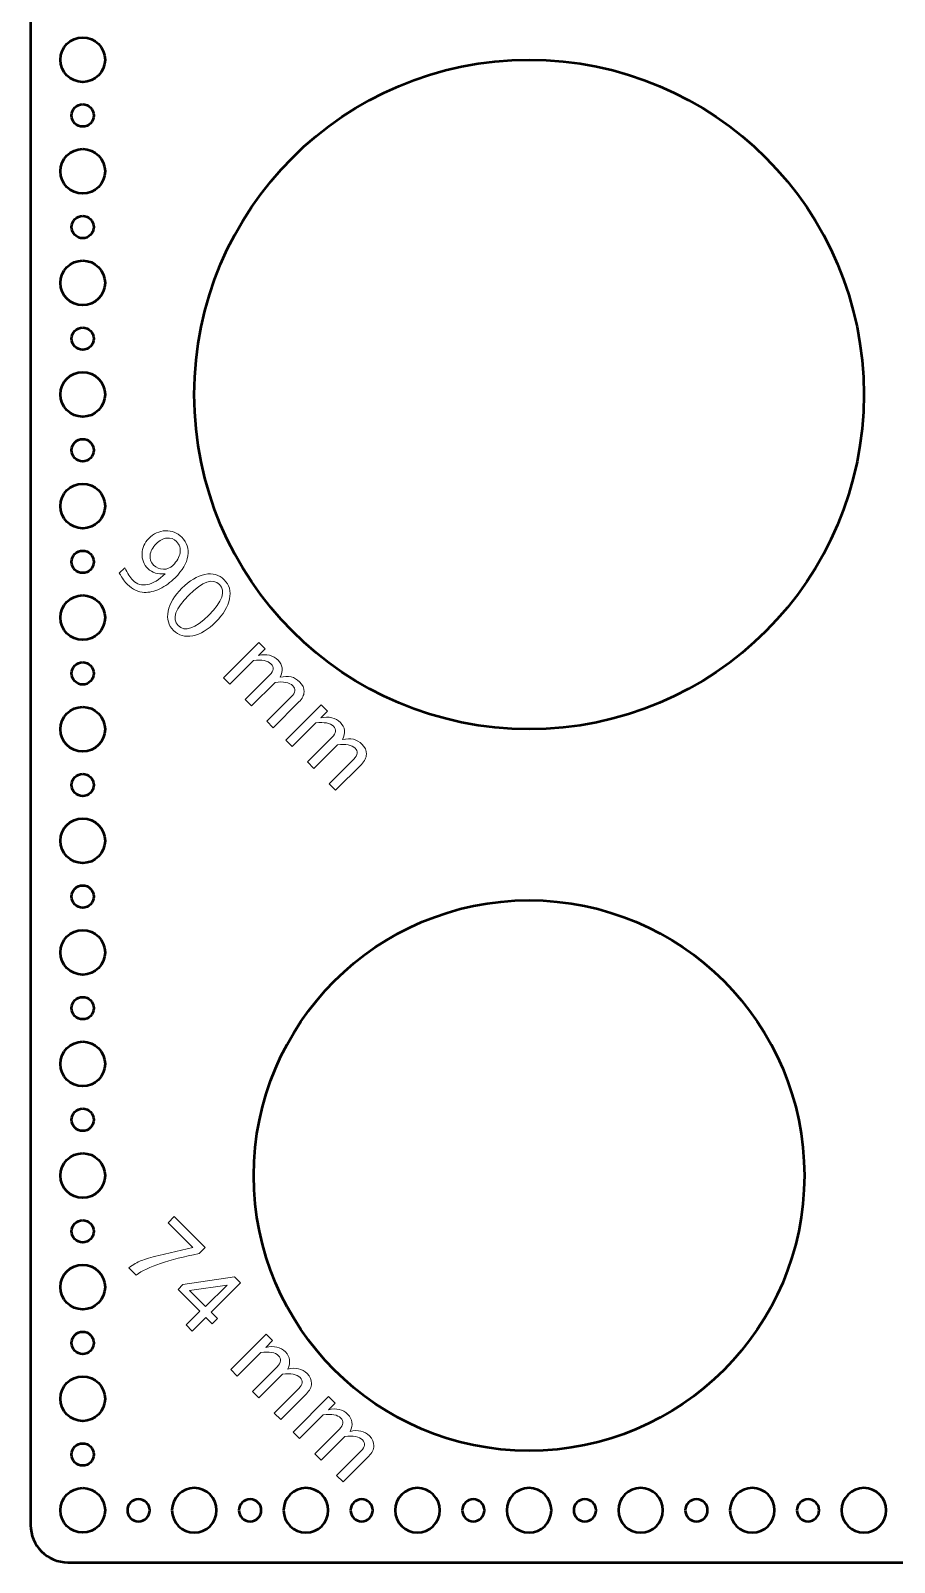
# Model space of a CAD drawing. Header units: centimetres. Extents: x -28.3 to 27.7, y -26.9 to 29.1.
# Drawn here: x -6.7 to 4.91, y -26.95 to -6.36 of the extents above; entities that cross this region are included whole.
import ezdxf

# ---------------------------------------------------------------- set-up
doc = ezdxf.new("R2010")
doc.units = ezdxf.units.CM
doc.header["$MEASUREMENT"] = 0
doc.layers.add('Layer 1', color=7, linetype='Continuous')

msp = doc.modelspace()

# ---------------------------------------------------------------- linework, layer by layer
at = {"layer": 'Layer 1', "lineweight": 53}
for centre, major_axis in [((-5.99999, -6.75001), (0, 0.30001)), ((0, -11.25), (0, 4.5)), ((-6, -7.5), (0, 0.15)), ((-5.99999, -8.25001), (0, 0.30001)), ((-6, -9), (0, 0.15)), ((-5.99999, -9.75001), (0, 0.30001)), ((-6, -10.5), (0, 0.15)), ((-5.99999, -11.25001), (0, 0.30001)), ((-6, -12), (0, 0.15)), ((-5.99999, -12.75001), (0, 0.30001)), ((-6, -13.5), (0, 0.15)), ((-5.99999, -14.25001), (0, 0.30001)), ((-6, -15), (0, 0.15)), ((-5.99999, -15.75001), (0, 0.30001)), ((-6, -16.5), (0, 0.15)), ((-5.99999, -17.25001), (0, 0.30001)), ((-6, -18), (0, 0.15)), ((0, -21.75), (0, 3.7)), ((-5.99999, -18.75001), (0, 0.30001)), ((-6, -19.5), (0, 0.15)), ((-5.99999, -20.25001), (0, 0.30001)), ((-6, -21), (0, 0.15)), ((-5.99999, -21.75001), (0, 0.30001)), ((-6, -22.5), (0, 0.15)), ((-5.99999, -23.25001), (0, 0.30001)), ((-6, -24), (0, 0.15)), ((-5.99999, -24.75001), (0, 0.30001)), ((-6, -25.5), (0, 0.15)), ((-5.99999, -26.25001), (0, 0.30001))]:
    msp.add_ellipse(centre, major_axis=major_axis, ratio=1, dxfattribs=at)
for points, knots in [([(-6.7, -26.45), (-6.7, -26.45), (-6.7, 8.45), (-6.7, 8.45), (-6.7, 8.45), (-6.7, 8.72614), (-6.47614, 8.95), (-6.2, 8.95), (-6.2, 8.95), (-6.2, 8.95), (27.2, 8.95), (27.2, 8.95), (27.2, 8.95), (27.47614, 8.95), (27.7, 8.72614), (27.7, 8.45), (27.7, 8.45), (27.7, 8.45), (27.7, -26.45), (27.7, -26.45), (27.7, -26.45), (27.7, -26.72614), (27.47614, -26.95), (27.2, -26.95), (27.2, -26.95), (27.2, -26.95), (-6.2, -26.95), (-6.2, -26.95), (-6.2, -26.95), (-6.47614, -26.95), (-6.7, -26.72614), (-6.7, -26.45)], [0, 0, 0, 0, 0.11111111, 0.11111111, 0.11111111, 0.11111111, 0.22222222, 0.22222222, 0.22222222, 0.22222222, 0.33333333, 0.33333333, 0.33333333, 0.33333333, 0.44444444, 0.44444444, 0.44444444, 0.44444444, 0.55555556, 0.55555556, 0.55555556, 0.55555556, 0.66666667, 0.66666667, 0.66666667, 0.66666667, 0.77777778, 0.77777778, 0.77777778, 0.77777778, 1, 1, 1, 1]), ([(-5.4, -26.25), (-5.4, -26.16716), (-5.33284, -26.1), (-5.25, -26.1), (-5.25, -26.1), (-5.16716, -26.1), (-5.1, -26.16716), (-5.1, -26.25), (-5.1, -26.25), (-5.1, -26.33284), (-5.16716, -26.4), (-5.25, -26.4), (-5.25, -26.4), (-5.33284, -26.4), (-5.4, -26.33284), (-5.4, -26.25)], [0, 0, 0, 0, 0.2, 0.2, 0.2, 0.2, 0.4, 0.4, 0.4, 0.4, 0.6, 0.6, 0.6, 0.6, 1, 1, 1, 1]), ([(-4.8, -26.25), (-4.8, -26.08431), (-4.66569, -25.95), (-4.5, -25.95), (-4.5, -25.95), (-4.33431, -25.95), (-4.2, -26.08431), (-4.2, -26.25), (-4.2, -26.25), (-4.2, -26.41569), (-4.33431, -26.55), (-4.5, -26.55), (-4.5, -26.55), (-4.66569, -26.55), (-4.8, -26.41569), (-4.8, -26.25)], [0, 0, 0, 0, 0.2, 0.2, 0.2, 0.2, 0.4, 0.4, 0.4, 0.4, 0.6, 0.6, 0.6, 0.6, 1, 1, 1, 1]), ([(-3.9, -26.25), (-3.9, -26.16716), (-3.83284, -26.1), (-3.75, -26.1), (-3.75, -26.1), (-3.66716, -26.1), (-3.6, -26.16716), (-3.6, -26.25), (-3.6, -26.25), (-3.6, -26.33284), (-3.66716, -26.4), (-3.75, -26.4), (-3.75, -26.4), (-3.83284, -26.4), (-3.9, -26.33284), (-3.9, -26.25)], [0, 0, 0, 0, 0.2, 0.2, 0.2, 0.2, 0.4, 0.4, 0.4, 0.4, 0.6, 0.6, 0.6, 0.6, 1, 1, 1, 1]), ([(-3.3, -26.25), (-3.3, -26.08431), (-3.16569, -25.95), (-3, -25.95), (-3, -25.95), (-2.83431, -25.95), (-2.7, -26.08431), (-2.7, -26.25), (-2.7, -26.25), (-2.7, -26.41569), (-2.83431, -26.55), (-3, -26.55), (-3, -26.55), (-3.16569, -26.55), (-3.3, -26.41569), (-3.3, -26.25)], [0, 0, 0, 0, 0.2, 0.2, 0.2, 0.2, 0.4, 0.4, 0.4, 0.4, 0.6, 0.6, 0.6, 0.6, 1, 1, 1, 1]), ([(-2.4, -26.25), (-2.4, -26.16716), (-2.33284, -26.1), (-2.25, -26.1), (-2.25, -26.1), (-2.16716, -26.1), (-2.1, -26.16716), (-2.1, -26.25), (-2.1, -26.25), (-2.1, -26.33284), (-2.16716, -26.4), (-2.25, -26.4), (-2.25, -26.4), (-2.33284, -26.4), (-2.4, -26.33284), (-2.4, -26.25)], [0, 0, 0, 0, 0.2, 0.2, 0.2, 0.2, 0.4, 0.4, 0.4, 0.4, 0.6, 0.6, 0.6, 0.6, 1, 1, 1, 1]), ([(-1.8, -26.25), (-1.8, -26.08431), (-1.66569, -25.95), (-1.5, -25.95), (-1.5, -25.95), (-1.33431, -25.95), (-1.2, -26.08431), (-1.2, -26.25), (-1.2, -26.25), (-1.2, -26.41569), (-1.33431, -26.55), (-1.5, -26.55), (-1.5, -26.55), (-1.66569, -26.55), (-1.8, -26.41569), (-1.8, -26.25)], [0, 0, 0, 0, 0.2, 0.2, 0.2, 0.2, 0.4, 0.4, 0.4, 0.4, 0.6, 0.6, 0.6, 0.6, 1, 1, 1, 1]), ([(-0.9, -26.25), (-0.9, -26.16716), (-0.83284, -26.1), (-0.75, -26.1), (-0.75, -26.1), (-0.66716, -26.1), (-0.6, -26.16716), (-0.6, -26.25), (-0.6, -26.25), (-0.6, -26.33284), (-0.66716, -26.4), (-0.75, -26.4), (-0.75, -26.4), (-0.83284, -26.4), (-0.9, -26.33284), (-0.9, -26.25)], [0, 0, 0, 0, 0.2, 0.2, 0.2, 0.2, 0.4, 0.4, 0.4, 0.4, 0.6, 0.6, 0.6, 0.6, 1, 1, 1, 1]), ([(-0.3, -26.25), (-0.3, -26.08431), (-0.16569, -25.95), (0, -25.95), (0, -25.95), (0.16569, -25.95), (0.3, -26.08431), (0.3, -26.25), (0.3, -26.25), (0.3, -26.41569), (0.16569, -26.55), (0, -26.55), (0, -26.55), (-0.16569, -26.55), (-0.3, -26.41569), (-0.3, -26.25)], [0, 0, 0, 0, 0.2, 0.2, 0.2, 0.2, 0.4, 0.4, 0.4, 0.4, 0.6, 0.6, 0.6, 0.6, 1, 1, 1, 1]), ([(0.6, -26.25), (0.6, -26.16716), (0.66716, -26.1), (0.75, -26.1), (0.75, -26.1), (0.83284, -26.1), (0.9, -26.16716), (0.9, -26.25), (0.9, -26.25), (0.9, -26.33284), (0.83284, -26.4), (0.75, -26.4), (0.75, -26.4), (0.66716, -26.4), (0.6, -26.33284), (0.6, -26.25)], [0, 0, 0, 0, 0.2, 0.2, 0.2, 0.2, 0.4, 0.4, 0.4, 0.4, 0.6, 0.6, 0.6, 0.6, 1, 1, 1, 1]), ([(1.2, -26.25), (1.2, -26.08431), (1.33431, -25.95), (1.5, -25.95), (1.5, -25.95), (1.66569, -25.95), (1.8, -26.08431), (1.8, -26.25), (1.8, -26.25), (1.8, -26.41569), (1.66569, -26.55), (1.5, -26.55), (1.5, -26.55), (1.33431, -26.55), (1.2, -26.41569), (1.2, -26.25)], [0, 0, 0, 0, 0.2, 0.2, 0.2, 0.2, 0.4, 0.4, 0.4, 0.4, 0.6, 0.6, 0.6, 0.6, 1, 1, 1, 1]), ([(2.1, -26.25), (2.1, -26.16716), (2.16716, -26.1), (2.25, -26.1), (2.25, -26.1), (2.33284, -26.1), (2.4, -26.16716), (2.4, -26.25), (2.4, -26.25), (2.4, -26.33284), (2.33284, -26.4), (2.25, -26.4), (2.25, -26.4), (2.16716, -26.4), (2.1, -26.33284), (2.1, -26.25)], [0, 0, 0, 0, 0.2, 0.2, 0.2, 0.2, 0.4, 0.4, 0.4, 0.4, 0.6, 0.6, 0.6, 0.6, 1, 1, 1, 1]), ([(2.7, -26.25), (2.7, -26.08431), (2.83431, -25.95), (3, -25.95), (3, -25.95), (3.16569, -25.95), (3.3, -26.08431), (3.3, -26.25), (3.3, -26.25), (3.3, -26.41569), (3.16569, -26.55), (3, -26.55), (3, -26.55), (2.83431, -26.55), (2.7, -26.41569), (2.7, -26.25)], [0, 0, 0, 0, 0.2, 0.2, 0.2, 0.2, 0.4, 0.4, 0.4, 0.4, 0.6, 0.6, 0.6, 0.6, 1, 1, 1, 1]), ([(3.6, -26.25), (3.6, -26.16716), (3.66716, -26.1), (3.75, -26.1), (3.75, -26.1), (3.83284, -26.1), (3.9, -26.16716), (3.9, -26.25), (3.9, -26.25), (3.9, -26.33284), (3.83284, -26.4), (3.75, -26.4), (3.75, -26.4), (3.66716, -26.4), (3.6, -26.33284), (3.6, -26.25)], [0, 0, 0, 0, 0.2, 0.2, 0.2, 0.2, 0.4, 0.4, 0.4, 0.4, 0.6, 0.6, 0.6, 0.6, 1, 1, 1, 1]), ([(4.2, -26.25), (4.2, -26.08431), (4.33431, -25.95), (4.5, -25.95), (4.5, -25.95), (4.66569, -25.95), (4.8, -26.08431), (4.8, -26.25), (4.8, -26.25), (4.8, -26.41569), (4.66569, -26.55), (4.5, -26.55), (4.5, -26.55), (4.33431, -26.55), (4.2, -26.41569), (4.2, -26.25)], [0, 0, 0, 0, 0.2, 0.2, 0.2, 0.2, 0.4, 0.4, 0.4, 0.4, 0.6, 0.6, 0.6, 0.6, 1, 1, 1, 1])]:
    msp.add_open_spline(points, degree=3, knots=knots, dxfattribs=at)
at = {"layer": 'Layer 1', "color": 5, "lineweight": 9}
for points, knots in [([(-5.50909, -13.65248), (-5.50909, -13.65248), (-5.43543, -13.57882), (-5.43543, -13.57882), (-5.43543, -13.57882), (-5.39987, -13.65333), (-5.36262, -13.71005), (-5.3241, -13.74857), (-5.3241, -13.74857), (-5.27012, -13.80256), (-5.20514, -13.82181), (-5.12894, -13.80615), (-5.12894, -13.80615), (-5.05274, -13.7907), (-4.97378, -13.74201), (-4.89209, -13.66031), (-4.89209, -13.66031), (-4.99008, -13.67026), (-5.06714, -13.6474), (-5.12322, -13.59131), (-5.12322, -13.59131), (-5.17805, -13.53649), (-5.20451, -13.46981), (-5.20239, -13.39149), (-5.20239, -13.39149), (-5.20027, -13.31318), (-5.17021, -13.24502), (-5.11243, -13.18724), (-5.11243, -13.18724), (-5.04597, -13.12078), (-4.97083, -13.08606), (-4.88658, -13.08268), (-4.88658, -13.08268), (-4.80255, -13.0795), (-4.72974, -13.10849), (-4.66836, -13.16988), (-4.66836, -13.16988), (-4.59808, -13.24015), (-4.57078, -13.32397), (-4.58686, -13.42134), (-4.58686, -13.42134), (-4.60295, -13.5185), (-4.6601, -13.61629), (-4.75831, -13.7145), (-4.75831, -13.7145), (-4.82096, -13.77716), (-4.88954, -13.82626), (-4.96426, -13.86182), (-4.96426, -13.86182), (-5.03898, -13.89738), (-5.1082, -13.9141), (-5.17191, -13.91198), (-5.17191, -13.91198), (-5.25362, -13.90902), (-5.32896, -13.87325), (-5.39776, -13.80446), (-5.39776, -13.80446), (-5.43162, -13.77059), (-5.46867, -13.72), (-5.50909, -13.65248)], [0, 0, 0, 0, 0.0625, 0.0625, 0.0625, 0.0625, 0.125, 0.125, 0.125, 0.125, 0.1875, 0.1875, 0.1875, 0.1875, 0.25, 0.25, 0.25, 0.25, 0.3125, 0.3125, 0.3125, 0.3125, 0.375, 0.375, 0.375, 0.375, 0.4375, 0.4375, 0.4375, 0.4375, 0.5, 0.5, 0.5, 0.5, 0.5625, 0.5625, 0.5625, 0.5625, 0.625, 0.625, 0.625, 0.625, 0.6875, 0.6875, 0.6875, 0.6875, 0.75, 0.75, 0.75, 0.75, 0.8125, 0.8125, 0.8125, 0.8125, 0.875, 0.875, 0.875, 0.875, 1, 1, 1, 1]), ([(-5.01125, -13.25878), (-5.06078, -13.30831), (-5.08851, -13.35847), (-5.09465, -13.40948), (-5.09465, -13.40948), (-5.101, -13.46049), (-5.08513, -13.50495), (-5.04703, -13.54305), (-5.04703, -13.54305), (-5.01019, -13.57988), (-4.96659, -13.59851), (-4.91601, -13.59957), (-4.91601, -13.59957), (-4.86563, -13.60041), (-4.82266, -13.58327), (-4.78774, -13.54834), (-4.78774, -13.54834), (-4.73249, -13.4931), (-4.70032, -13.43616), (-4.69142, -13.37753), (-4.69142, -13.37753), (-4.68254, -13.31889), (-4.69841, -13.26937), (-4.73884, -13.22894), (-4.73884, -13.22894), (-4.77673, -13.19105), (-4.8197, -13.17496), (-4.86816, -13.18025), (-4.86816, -13.18025), (-4.91664, -13.18555), (-4.96426, -13.21179), (-5.01125, -13.25878)], [0, 0, 0, 0, 0.11111111, 0.11111111, 0.11111111, 0.11111111, 0.22222222, 0.22222222, 0.22222222, 0.22222222, 0.33333333, 0.33333333, 0.33333333, 0.33333333, 0.44444444, 0.44444444, 0.44444444, 0.44444444, 0.55555556, 0.55555556, 0.55555556, 0.55555556, 0.66666667, 0.66666667, 0.66666667, 0.66666667, 0.77777778, 0.77777778, 0.77777778, 0.77777778, 1, 1, 1, 1]), ([(-4.77996, -14.42225), (-4.84812, -14.3541), (-4.87183, -14.26795), (-4.85108, -14.16381), (-4.85108, -14.16381), (-4.83034, -14.05966), (-4.76875, -13.95637), (-4.6663, -13.85392), (-4.6663, -13.85392), (-4.56386, -13.75148), (-4.46055, -13.68988), (-4.35642, -13.66914), (-4.35642, -13.66914), (-4.25228, -13.6484), (-4.16613, -13.67211), (-4.09797, -13.74026), (-4.09797, -13.74026), (-4.02961, -13.80863), (-4.00569, -13.89477), (-4.02643, -13.9987), (-4.02643, -13.9987), (-4.04717, -14.10263), (-4.10898, -14.20593), (-4.21164, -14.30859), (-4.21164, -14.30859), (-4.31408, -14.41103), (-4.41717, -14.47262), (-4.52131, -14.49358), (-4.52131, -14.49358), (-4.62524, -14.51454), (-4.7116, -14.49062), (-4.77996, -14.42225)], [0, 0, 0, 0, 0.11111111, 0.11111111, 0.11111111, 0.11111111, 0.22222222, 0.22222222, 0.22222222, 0.22222222, 0.33333333, 0.33333333, 0.33333333, 0.33333333, 0.44444444, 0.44444444, 0.44444444, 0.44444444, 0.55555556, 0.55555556, 0.55555556, 0.55555556, 0.66666667, 0.66666667, 0.66666667, 0.66666667, 0.77777778, 0.77777778, 0.77777778, 0.77777778, 1, 1, 1, 1]), ([(-4.7154, -14.35727), (-4.62544, -14.44723), (-4.4885, -14.40003), (-4.30435, -14.21588), (-4.30435, -14.21588), (-4.1202, -14.03173), (-4.073, -13.89478), (-4.16295, -13.80482), (-4.16295, -13.80482), (-4.2525, -13.71528), (-4.38944, -13.76248), (-4.57359, -13.94663), (-4.57359, -13.94663), (-4.75774, -14.13078), (-4.80494, -14.26773), (-4.7154, -14.35727)], [0, 0, 0, 0, 0.2, 0.2, 0.2, 0.2, 0.4, 0.4, 0.4, 0.4, 0.6, 0.6, 0.6, 0.6, 1, 1, 1, 1]), ([(-4.10965, -15.05955), (-4.10965, -15.05955), (-3.63339, -14.5833), (-3.63339, -14.5833), (-3.63339, -14.5833), (-3.63339, -14.5833), (-3.54704, -14.66966), (-3.54704, -14.66966), (-3.54704, -14.66966), (-3.54704, -14.66966), (-3.63678, -14.7594), (-3.63678, -14.7594), (-3.63678, -14.7594), (-3.5282, -14.73485), (-3.44078, -14.75559), (-3.37473, -14.82164), (-3.37473, -14.82164), (-3.31124, -14.88513), (-3.30108, -14.96176), (-3.34468, -15.0515), (-3.34468, -15.0515), (-3.23715, -15.0259), (-3.15058, -15.04579), (-3.08517, -15.1112), (-3.08517, -15.1112), (-3.04326, -15.15311), (-3.02315, -15.19798), (-3.02464, -15.24582), (-3.02464, -15.24582), (-3.02591, -15.29365), (-3.04877, -15.3398), (-3.09322, -15.38425), (-3.09322, -15.38425), (-3.09322, -15.38425), (-3.43908, -15.73011), (-3.43908, -15.73011), (-3.43908, -15.73011), (-3.43908, -15.73011), (-3.52544, -15.64375), (-3.52544, -15.64375), (-3.52544, -15.64375), (-3.52544, -15.64375), (-3.19397, -15.31228), (-3.19397, -15.31228), (-3.19397, -15.31228), (-3.13978, -15.2581), (-3.13428, -15.20941), (-3.17725, -15.16644), (-3.17725, -15.16644), (-3.22212, -15.12157), (-3.30086, -15.10611), (-3.41327, -15.12008), (-3.41327, -15.12008), (-3.41327, -15.12008), (-3.73119, -15.43801), (-3.73119, -15.43801), (-3.73119, -15.43801), (-3.73119, -15.43801), (-3.81755, -15.35165), (-3.81755, -15.35165), (-3.81755, -15.35165), (-3.81755, -15.35165), (-3.48544, -15.01954), (-3.48544, -15.01954), (-3.48544, -15.01954), (-3.43083, -14.96493), (-3.42554, -14.91562), (-3.46935, -14.87181), (-3.46935, -14.87181), (-3.51296, -14.8282), (-3.59127, -14.81338), (-3.70473, -14.82735), (-3.70473, -14.82735), (-3.70473, -14.82735), (-4.02329, -15.14591), (-4.02329, -15.14591), (-4.02329, -15.14591), (-4.02329, -15.14591), (-4.10965, -15.05955), (-4.10965, -15.05955)], [0, 0, 0, 0, 0.04761905, 0.04761905, 0.04761905, 0.04761905, 0.0952381, 0.0952381, 0.0952381, 0.0952381, 0.14285714, 0.14285714, 0.14285714, 0.14285714, 0.19047619, 0.19047619, 0.19047619, 0.19047619, 0.23809524, 0.23809524, 0.23809524, 0.23809524, 0.28571429, 0.28571429, 0.28571429, 0.28571429, 0.33333333, 0.33333333, 0.33333333, 0.33333333, 0.38095238, 0.38095238, 0.38095238, 0.38095238, 0.42857143, 0.42857143, 0.42857143, 0.42857143, 0.47619048, 0.47619048, 0.47619048, 0.47619048, 0.52380952, 0.52380952, 0.52380952, 0.52380952, 0.57142857, 0.57142857, 0.57142857, 0.57142857, 0.61904762, 0.61904762, 0.61904762, 0.61904762, 0.66666667, 0.66666667, 0.66666667, 0.66666667, 0.71428571, 0.71428571, 0.71428571, 0.71428571, 0.76190476, 0.76190476, 0.76190476, 0.76190476, 0.80952381, 0.80952381, 0.80952381, 0.80952381, 0.85714286, 0.85714286, 0.85714286, 0.85714286, 0.9047619, 0.9047619, 0.9047619, 0.9047619, 1, 1, 1, 1]), ([(-3.27119, -15.89801), (-3.27119, -15.89801), (-2.79493, -15.42176), (-2.79493, -15.42176), (-2.79493, -15.42176), (-2.79493, -15.42176), (-2.70858, -15.50812), (-2.70858, -15.50812), (-2.70858, -15.50812), (-2.70858, -15.50812), (-2.79832, -15.59786), (-2.79832, -15.59786), (-2.79832, -15.59786), (-2.68974, -15.57331), (-2.60232, -15.59405), (-2.53627, -15.6601), (-2.53627, -15.6601), (-2.47278, -15.72359), (-2.46262, -15.80022), (-2.50622, -15.88996), (-2.50622, -15.88996), (-2.39869, -15.86436), (-2.31212, -15.88425), (-2.24671, -15.94966), (-2.24671, -15.94966), (-2.2048, -15.99157), (-2.18469, -16.03644), (-2.18618, -16.08428), (-2.18618, -16.08428), (-2.18745, -16.13211), (-2.21031, -16.17826), (-2.25476, -16.22271), (-2.25476, -16.22271), (-2.25476, -16.22271), (-2.60062, -16.56857), (-2.60062, -16.56857), (-2.60062, -16.56857), (-2.60062, -16.56857), (-2.68698, -16.48221), (-2.68698, -16.48221), (-2.68698, -16.48221), (-2.68698, -16.48221), (-2.35551, -16.15074), (-2.35551, -16.15074), (-2.35551, -16.15074), (-2.30132, -16.09656), (-2.29582, -16.04787), (-2.33879, -16.0049), (-2.33879, -16.0049), (-2.38366, -15.96003), (-2.4624, -15.94457), (-2.57481, -15.95854), (-2.57481, -15.95854), (-2.57481, -15.95854), (-2.89273, -16.27647), (-2.89273, -16.27647), (-2.89273, -16.27647), (-2.89273, -16.27647), (-2.97909, -16.19011), (-2.97909, -16.19011), (-2.97909, -16.19011), (-2.97909, -16.19011), (-2.64698, -15.858), (-2.64698, -15.858), (-2.64698, -15.858), (-2.59237, -15.80339), (-2.58708, -15.75408), (-2.63089, -15.71027), (-2.63089, -15.71027), (-2.6745, -15.66666), (-2.75281, -15.65184), (-2.86627, -15.66581), (-2.86627, -15.66581), (-2.86627, -15.66581), (-3.18483, -15.98437), (-3.18483, -15.98437), (-3.18483, -15.98437), (-3.18483, -15.98437), (-3.27119, -15.89801), (-3.27119, -15.89801)], [0, 0, 0, 0, 0.04761905, 0.04761905, 0.04761905, 0.04761905, 0.0952381, 0.0952381, 0.0952381, 0.0952381, 0.14285714, 0.14285714, 0.14285714, 0.14285714, 0.19047619, 0.19047619, 0.19047619, 0.19047619, 0.23809524, 0.23809524, 0.23809524, 0.23809524, 0.28571429, 0.28571429, 0.28571429, 0.28571429, 0.33333333, 0.33333333, 0.33333333, 0.33333333, 0.38095238, 0.38095238, 0.38095238, 0.38095238, 0.42857143, 0.42857143, 0.42857143, 0.42857143, 0.47619048, 0.47619048, 0.47619048, 0.47619048, 0.52380952, 0.52380952, 0.52380952, 0.52380952, 0.57142857, 0.57142857, 0.57142857, 0.57142857, 0.61904762, 0.61904762, 0.61904762, 0.61904762, 0.66666667, 0.66666667, 0.66666667, 0.66666667, 0.71428571, 0.71428571, 0.71428571, 0.71428571, 0.76190476, 0.76190476, 0.76190476, 0.76190476, 0.80952381, 0.80952381, 0.80952381, 0.80952381, 0.85714286, 0.85714286, 0.85714286, 0.85714286, 0.9047619, 0.9047619, 0.9047619, 0.9047619, 1, 1, 1, 1]), ([(-5.37988, -22.98931), (-5.32083, -22.94719), (-5.26516, -22.91543), (-5.21288, -22.89428), (-5.21288, -22.89428), (-5.16038, -22.87289), (-5.08249, -22.84982), (-4.97856, -22.82506), (-4.97856, -22.82506), (-4.97856, -22.82506), (-4.51756, -22.71626), (-4.51756, -22.71626), (-4.51756, -22.71626), (-4.51756, -22.71626), (-4.85029, -22.38353), (-4.85029, -22.38353), (-4.85029, -22.38353), (-4.85029, -22.38353), (-4.76901, -22.30224), (-4.76901, -22.30224), (-4.76901, -22.30224), (-4.76901, -22.30224), (-4.35246, -22.7188), (-4.35246, -22.7188), (-4.35246, -22.7188), (-4.35246, -22.7188), (-4.43374, -22.80008), (-4.43374, -22.80008), (-4.43374, -22.80008), (-4.84521, -22.87882), (-5.12757, -22.97492), (-5.28082, -23.08837), (-5.28082, -23.08837), (-5.28082, -23.08837), (-5.37988, -22.98931), (-5.37988, -22.98931)], [0, 0, 0, 0, 0.1, 0.1, 0.1, 0.1, 0.2, 0.2, 0.2, 0.2, 0.3, 0.3, 0.3, 0.3, 0.4, 0.4, 0.4, 0.4, 0.5, 0.5, 0.5, 0.5, 0.6, 0.6, 0.6, 0.6, 0.7, 0.7, 0.7, 0.7, 0.8, 0.8, 0.8, 0.8, 1, 1, 1, 1]), ([(-4.61011, -23.75908), (-4.61011, -23.75908), (-4.42596, -23.57493), (-4.42596, -23.57493), (-4.42596, -23.57493), (-4.42596, -23.57493), (-4.71806, -23.28283), (-4.71806, -23.28283), (-4.71806, -23.28283), (-4.71806, -23.28283), (-4.65202, -23.21679), (-4.65202, -23.21679), (-4.65202, -23.21679), (-4.65202, -23.21679), (-3.96115, -23.11011), (-3.96115, -23.11011), (-3.96115, -23.11011), (-3.96115, -23.11011), (-3.87986, -23.19139), (-3.87986, -23.19139), (-3.87986, -23.19139), (-3.87986, -23.19139), (-4.27356, -23.58509), (-4.27356, -23.58509), (-4.27356, -23.58509), (-4.27356, -23.58509), (-4.1872, -23.67145), (-4.1872, -23.67145), (-4.1872, -23.67145), (-4.1872, -23.67145), (-4.25832, -23.74257), (-4.25832, -23.74257), (-4.25832, -23.74257), (-4.25832, -23.74257), (-4.34468, -23.65621), (-4.34468, -23.65621), (-4.34468, -23.65621), (-4.34468, -23.65621), (-4.52883, -23.84036), (-4.52883, -23.84036), (-4.52883, -23.84036), (-4.52883, -23.84036), (-4.61011, -23.75908), (-4.61011, -23.75908)], [0, 0, 0, 0, 0.08333333, 0.08333333, 0.08333333, 0.08333333, 0.16666667, 0.16666667, 0.16666667, 0.16666667, 0.25, 0.25, 0.25, 0.25, 0.33333333, 0.33333333, 0.33333333, 0.33333333, 0.41666667, 0.41666667, 0.41666667, 0.41666667, 0.5, 0.5, 0.5, 0.5, 0.58333333, 0.58333333, 0.58333333, 0.58333333, 0.66666667, 0.66666667, 0.66666667, 0.66666667, 0.75, 0.75, 0.75, 0.75, 0.83333333, 0.83333333, 0.83333333, 0.83333333, 1, 1, 1, 1]), ([(-4.56291, -23.29574), (-4.56291, -23.29574), (-4.34849, -23.51016), (-4.34849, -23.51016), (-4.34849, -23.51016), (-4.34849, -23.51016), (-4.05999, -23.22166), (-4.05999, -23.22166), (-4.05999, -23.22166), (-4.05999, -23.22166), (-4.56291, -23.29574), (-4.56291, -23.29574)], [0, 0, 0, 0, 0.25, 0.25, 0.25, 0.25, 0.5, 0.5, 0.5, 0.5, 1, 1, 1, 1]), ([(-4.00965, -24.35955), (-4.00965, -24.35955), (-3.53339, -23.8833), (-3.53339, -23.8833), (-3.53339, -23.8833), (-3.53339, -23.8833), (-3.44704, -23.96966), (-3.44704, -23.96966), (-3.44704, -23.96966), (-3.44704, -23.96966), (-3.53678, -24.0594), (-3.53678, -24.0594), (-3.53678, -24.0594), (-3.4282, -24.03485), (-3.34078, -24.05559), (-3.27473, -24.12164), (-3.27473, -24.12164), (-3.21124, -24.18513), (-3.20108, -24.26176), (-3.24468, -24.3515), (-3.24468, -24.3515), (-3.13715, -24.3259), (-3.05058, -24.34579), (-2.98517, -24.4112), (-2.98517, -24.4112), (-2.94326, -24.45311), (-2.92315, -24.49798), (-2.92464, -24.54582), (-2.92464, -24.54582), (-2.92591, -24.59365), (-2.94877, -24.6398), (-2.99322, -24.68425), (-2.99322, -24.68425), (-2.99322, -24.68425), (-3.33908, -25.03011), (-3.33908, -25.03011), (-3.33908, -25.03011), (-3.33908, -25.03011), (-3.42544, -24.94375), (-3.42544, -24.94375), (-3.42544, -24.94375), (-3.42544, -24.94375), (-3.09397, -24.61228), (-3.09397, -24.61228), (-3.09397, -24.61228), (-3.03978, -24.5581), (-3.03428, -24.50941), (-3.07725, -24.46644), (-3.07725, -24.46644), (-3.12212, -24.42157), (-3.20086, -24.40611), (-3.31327, -24.42008), (-3.31327, -24.42008), (-3.31327, -24.42008), (-3.63119, -24.73801), (-3.63119, -24.73801), (-3.63119, -24.73801), (-3.63119, -24.73801), (-3.71755, -24.65165), (-3.71755, -24.65165), (-3.71755, -24.65165), (-3.71755, -24.65165), (-3.38544, -24.31954), (-3.38544, -24.31954), (-3.38544, -24.31954), (-3.33083, -24.26493), (-3.32554, -24.21562), (-3.36935, -24.17181), (-3.36935, -24.17181), (-3.41296, -24.1282), (-3.49127, -24.11338), (-3.60473, -24.12735), (-3.60473, -24.12735), (-3.60473, -24.12735), (-3.92329, -24.44591), (-3.92329, -24.44591), (-3.92329, -24.44591), (-3.92329, -24.44591), (-4.00965, -24.35955), (-4.00965, -24.35955)], [0, 0, 0, 0, 0.04761905, 0.04761905, 0.04761905, 0.04761905, 0.0952381, 0.0952381, 0.0952381, 0.0952381, 0.14285714, 0.14285714, 0.14285714, 0.14285714, 0.19047619, 0.19047619, 0.19047619, 0.19047619, 0.23809524, 0.23809524, 0.23809524, 0.23809524, 0.28571429, 0.28571429, 0.28571429, 0.28571429, 0.33333333, 0.33333333, 0.33333333, 0.33333333, 0.38095238, 0.38095238, 0.38095238, 0.38095238, 0.42857143, 0.42857143, 0.42857143, 0.42857143, 0.47619048, 0.47619048, 0.47619048, 0.47619048, 0.52380952, 0.52380952, 0.52380952, 0.52380952, 0.57142857, 0.57142857, 0.57142857, 0.57142857, 0.61904762, 0.61904762, 0.61904762, 0.61904762, 0.66666667, 0.66666667, 0.66666667, 0.66666667, 0.71428571, 0.71428571, 0.71428571, 0.71428571, 0.76190476, 0.76190476, 0.76190476, 0.76190476, 0.80952381, 0.80952381, 0.80952381, 0.80952381, 0.85714286, 0.85714286, 0.85714286, 0.85714286, 0.9047619, 0.9047619, 0.9047619, 0.9047619, 1, 1, 1, 1]), ([(-3.17119, -25.19801), (-3.17119, -25.19801), (-2.69493, -24.72176), (-2.69493, -24.72176), (-2.69493, -24.72176), (-2.69493, -24.72176), (-2.60858, -24.80812), (-2.60858, -24.80812), (-2.60858, -24.80812), (-2.60858, -24.80812), (-2.69832, -24.89786), (-2.69832, -24.89786), (-2.69832, -24.89786), (-2.58974, -24.87331), (-2.50232, -24.89405), (-2.43627, -24.9601), (-2.43627, -24.9601), (-2.37278, -25.02359), (-2.36262, -25.10022), (-2.40622, -25.18996), (-2.40622, -25.18996), (-2.29869, -25.16436), (-2.21212, -25.18425), (-2.14671, -25.24966), (-2.14671, -25.24966), (-2.1048, -25.29157), (-2.08469, -25.33644), (-2.08618, -25.38428), (-2.08618, -25.38428), (-2.08745, -25.43211), (-2.11031, -25.47826), (-2.15476, -25.52271), (-2.15476, -25.52271), (-2.15476, -25.52271), (-2.50062, -25.86857), (-2.50062, -25.86857), (-2.50062, -25.86857), (-2.50062, -25.86857), (-2.58698, -25.78221), (-2.58698, -25.78221), (-2.58698, -25.78221), (-2.58698, -25.78221), (-2.25551, -25.45074), (-2.25551, -25.45074), (-2.25551, -25.45074), (-2.20132, -25.39656), (-2.19582, -25.34787), (-2.23879, -25.3049), (-2.23879, -25.3049), (-2.28366, -25.26003), (-2.3624, -25.24457), (-2.47481, -25.25854), (-2.47481, -25.25854), (-2.47481, -25.25854), (-2.79273, -25.57647), (-2.79273, -25.57647), (-2.79273, -25.57647), (-2.79273, -25.57647), (-2.87909, -25.49011), (-2.87909, -25.49011), (-2.87909, -25.49011), (-2.87909, -25.49011), (-2.54698, -25.158), (-2.54698, -25.158), (-2.54698, -25.158), (-2.49237, -25.10339), (-2.48708, -25.05408), (-2.53089, -25.01027), (-2.53089, -25.01027), (-2.5745, -24.96666), (-2.65281, -24.95184), (-2.76627, -24.96581), (-2.76627, -24.96581), (-2.76627, -24.96581), (-3.08483, -25.28437), (-3.08483, -25.28437), (-3.08483, -25.28437), (-3.08483, -25.28437), (-3.17119, -25.19801), (-3.17119, -25.19801)], [0, 0, 0, 0, 0.04761905, 0.04761905, 0.04761905, 0.04761905, 0.0952381, 0.0952381, 0.0952381, 0.0952381, 0.14285714, 0.14285714, 0.14285714, 0.14285714, 0.19047619, 0.19047619, 0.19047619, 0.19047619, 0.23809524, 0.23809524, 0.23809524, 0.23809524, 0.28571429, 0.28571429, 0.28571429, 0.28571429, 0.33333333, 0.33333333, 0.33333333, 0.33333333, 0.38095238, 0.38095238, 0.38095238, 0.38095238, 0.42857143, 0.42857143, 0.42857143, 0.42857143, 0.47619048, 0.47619048, 0.47619048, 0.47619048, 0.52380952, 0.52380952, 0.52380952, 0.52380952, 0.57142857, 0.57142857, 0.57142857, 0.57142857, 0.61904762, 0.61904762, 0.61904762, 0.61904762, 0.66666667, 0.66666667, 0.66666667, 0.66666667, 0.71428571, 0.71428571, 0.71428571, 0.71428571, 0.76190476, 0.76190476, 0.76190476, 0.76190476, 0.80952381, 0.80952381, 0.80952381, 0.80952381, 0.85714286, 0.85714286, 0.85714286, 0.85714286, 0.9047619, 0.9047619, 0.9047619, 0.9047619, 1, 1, 1, 1])]:
    msp.add_open_spline(points, degree=3, knots=knots, dxfattribs=at)

doc.saveas('drawing.dxf')
